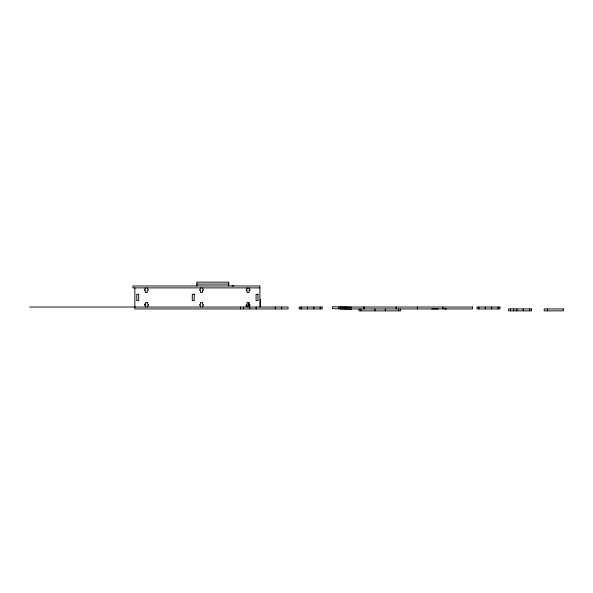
<?xml version="1.0" encoding="UTF-8"?>
<svg xmlns="http://www.w3.org/2000/svg" width="593" height="593" viewBox="0 0 593 593"><rect width="100%" height="100%" fill="white"/><g stroke="black" fill="none" stroke-linecap="round" stroke-linejoin="round"><path stroke-width="0.89" d="M338.825 308.805L338.877 306.892M196.869 284.062L228.772 284.062M231.959 285.908L233.879 285.908M259.904 287.887L132.943 287.887L132.943 285.974L259.904 285.974L259.904 307.026M245.68 305.944L249.668 305.944M29.65 307.026L288.05 307.026L288.05 308.938L134.856 308.938L134.856 287.887M431.808 308.879L438.183 308.879M444.565 308.879L446.477 308.879M351.693 307.226L332.495 306.729L332.451 308.642L351.649 309.146M547.398 308.938L547.398 310.858M529.623 308.938L529.623 310.858M523.241 308.938L523.241 310.858M516.866 308.938L516.866 310.858M513.671 308.938L513.671 310.858M510.484 308.938L510.484 310.858M498.061 307.026L498.061 308.938M491.679 307.026L491.679 308.938M485.296 307.026L485.296 308.938M478.922 307.026L478.922 308.938M442.875 307.026L442.875 308.938M417.353 307.026L417.353 308.938M400.623 308.938L400.623 310.858L359.024 310.858L359.024 308.938M398.711 308.938L398.711 310.858M396.139 307.026L396.139 308.938M385.317 308.938L385.317 310.858M374.976 308.938L374.976 310.858M364.243 307.026L364.243 308.938M363.628 307.026L363.628 308.938M360.944 308.938L360.944 310.858M345.549 307.026L345.549 308.938M320.198 307.026L320.198 308.938M313.816 307.026L313.816 308.938M307.433 307.026L307.433 308.938M301.059 307.026L301.059 308.938M281.675 307.026L281.675 308.938M275.293 307.026L275.293 308.938M260.386 299.243L260.386 305.944M256.154 307.026L256.154 308.938M249.772 307.026L249.772 308.938M249.06 287.887L249.06 289.162L249.89 289.162L249.89 290.57L249.06 290.57L249.06 292.482L247.148 292.482L247.148 290.57L246.317 290.57L246.317 289.162L247.148 289.162L247.148 287.887M249.06 307.026L249.06 305.751L249.89 305.751L249.89 304.35L249.06 304.35L249.06 302.43L247.148 302.43L247.148 304.35L246.317 304.35L246.317 305.751L247.148 305.751L247.148 307.026M248.741 302.371L248.741 305.944M243.389 307.026L243.389 308.938M240.417 307.026L240.417 308.938M228.772 285.974L228.772 282.142L196.869 282.142L196.869 285.974M202.487 287.887L202.487 289.162L203.317 289.162L203.317 290.57L202.487 290.57L202.487 292.482L200.575 292.482L200.575 290.57L199.745 290.57L199.745 289.162L200.575 289.162L200.575 287.887M202.487 307.026L202.487 305.751L203.317 305.751L203.317 304.35L202.487 304.35L202.487 302.43L200.575 302.43L200.575 304.35L199.745 304.35L199.745 305.751L200.575 305.751L200.575 307.026M147.62 307.026L147.62 305.751L148.45 305.751L148.45 304.35L147.62 304.35L147.62 302.43L145.7 302.43L145.7 304.35L144.877 304.35L144.877 305.751L145.7 305.751L145.7 307.026M147.242 287.887L147.242 289.162L148.072 289.162L148.072 290.57L147.242 290.57L147.242 292.482L145.329 292.482L145.329 290.57L144.499 290.57L144.499 289.162L145.329 289.162L145.329 287.887M144.944 303.838A0.956 0.675 -90 0 1 144.44 304.765M138.688 294.269L136.768 294.269L136.768 300.644L138.688 300.644L138.688 294.269M194.193 294.269L192.28 294.269L192.28 300.644L194.193 300.644L194.193 294.269M257.992 294.269L256.08 294.269L256.08 300.644L257.992 300.644L257.992 294.269M322.11 307.026L299.146 307.026L299.146 308.938L322.11 308.938L322.11 307.026M472.51 307.026L340.174 307.026L340.174 308.938L472.51 308.938L472.51 307.026M499.973 307.026L477.002 307.026L477.002 308.938L499.973 308.938L499.973 307.026M531.536 308.938L508.572 308.938L508.572 310.858L531.536 310.858L531.536 308.938M563.35 308.938L544.211 308.938L544.211 310.858L563.35 310.858L563.35 308.938"/></g></svg>
